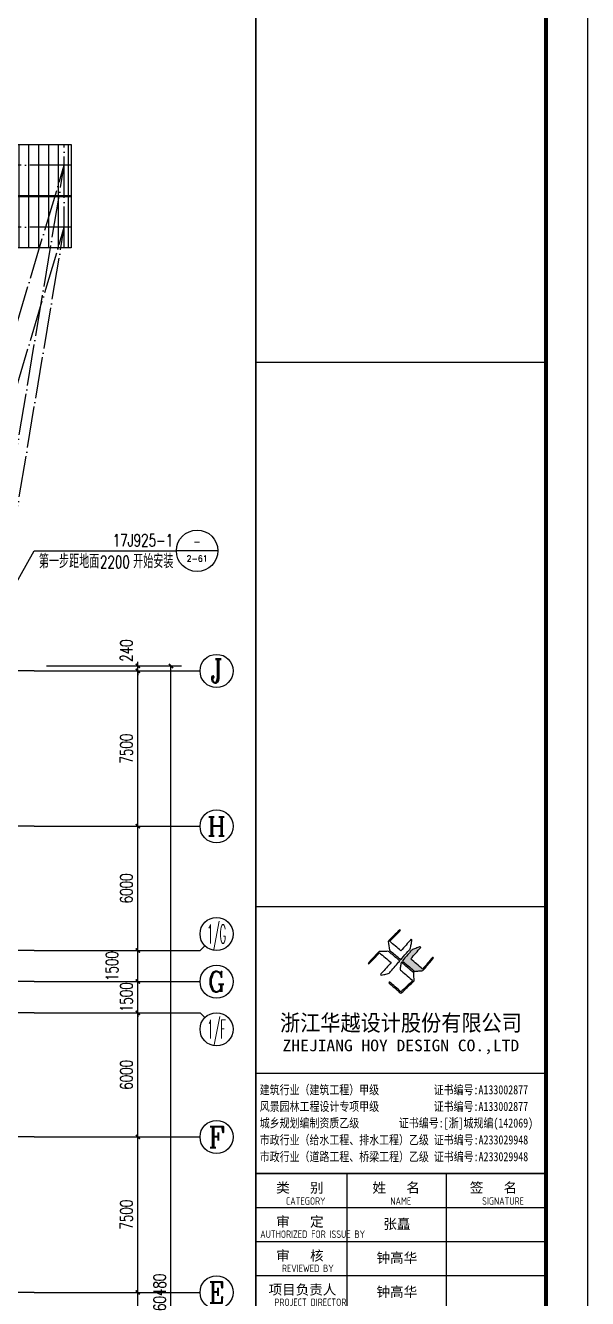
# Model space of a CAD drawing. Extents: x 13276711 to 13543385, y -848943 to -68012.
# Drawn here: x 13511263 to 13538385, y -515042 to -453583 of the extents above; entities that cross this region are included whole.
import ezdxf
from ezdxf.enums import TextEntityAlignment as Align

# ---------------------------------------------------------------- set-up
doc = ezdxf.new("R2010")
doc.units = 0
doc.header["$LTSCALE"] = 1000
doc.header["$MEASUREMENT"] = 0
doc.linetypes.add('DOTE', pattern=[2.42, 2, -0.2, 0.02, -0.2])
for name, color, linetype in [('AXIS', 3, 'Continuous'), ('AXIS_TEXT', 7, 'Continuous'), ('DIM_LEAD', 3, 'Continuous'), ('DOTE', 1, 'DOTE'), ('PUB_TEXT', 7, 'Continuous'), ('PUB_TITLE', 4, 'Continuous'), ('TK', 4, 'Continuous'), ('填充', 251, 'Continuous')]:
    doc.layers.add(name, color=color, linetype=linetype)
doc.styles.add('-宋体', font='', dxfattribs={"width": 0.8})
doc.styles.add('_TCH_AXIS', font='COMPLEX', dxfattribs={"bigfont": 'GBCBIG'})
doc.styles.add('_TCH_DIM', font='SIMPLEX', dxfattribs={"bigfont": 'GBCBIG'})
doc.styles.add('_TCH_DIM_T3', font='SIMPLEX', dxfattribs={"width": 0.705882, "bigfont": 'GBCBIG'})
doc.styles.add('COMPLEX', font='COMPLEX')
doc.styles.add('HT', font='simhei.ttf', dxfattribs={"width": 0.8})
doc.styles.add('TSSD_REIN', font='tssdeng.shx', dxfattribs={"width": 0.7, "bigfont": 'tssdchn.shx'})
doc.styles.add('图签宋体', font='', dxfattribs={"height": 300})
doc.styles.add('图签黑体', font='simhei.ttf', dxfattribs={"height": 550})
doc.styles.get('-宋体').set_extended_font_data('SimSun')
doc.styles.get('图签宋体').set_extended_font_data('NSimSun')
doc.dimstyles.new('_TCH_ARCH&&200', dxfattribs={"dimtxt": 595, "dimasz": 200, "dimexe": 500, "dimexo": 600, "dimgap": 252.5, "dimtad": 1, "dimdec": 0, "dimzin": 0, "dimdsep": 46, "dimtxsty": '_TCH_DIM_T3', "dimblk": 'ARCHTICK', "dimcen": 0.09, "dimclrt": 7, "dimazin": 2, "dimtfac": 1, "dimtdec": 0, "dimtix": 1, "dimtmove": 2, "dimatfit": 3, "dimfxl": 0, "dimtolj": 1, "dimtzin": 0, "dimarcsym": 0})

# ---------------------------------------------------------------- blocks, each defined once
blk = doc.blocks.new('A$C053D6479')
at = {"layer": 'PUB_TITLE'}
h = blk.add_hatch(color=256, dxfattribs=at)
h.dxf.hatch_style = 1
edge = h.paths.add_edge_path()
edge.add_spline(control_points=[(1026, 827), (1105, 920), (1188, 1008), (1266, 1102)], knot_values=[13, 13, 13, 13, 14, 14, 14, 14], degree=3, periodic=0)
edge.add_spline(control_points=[(1266, 1102), (1258, 1111), (1249, 1119), (1239, 1116)], knot_values=[12, 12, 12, 12, 13, 13, 13, 13], degree=3, periodic=0)
edge.add_spline(control_points=[(1239, 1116), (1210, 1107), (1179, 1092), (1144, 1077)], knot_values=[11, 11, 11, 11, 12, 12, 12, 12], degree=3, periodic=0)
edge.add_spline(control_points=[(1144, 1077), (1109, 1063), (1069, 1053), (1047, 1038)], knot_values=[10, 10, 10, 10, 11, 11, 11, 11], degree=3, periodic=0)
edge.add_spline(control_points=[(1047, 1038), (1028, 1026), (1007, 992), (991, 972)], knot_values=[9, 9, 9, 9, 10, 10, 10, 10], degree=3, periodic=0)
edge.add_spline(control_points=[(991, 972), (942, 913), (899, 868), (849, 810)], knot_values=[8, 8, 8, 8, 9, 9, 9, 9], degree=3, periodic=0)
edge.add_spline(control_points=[(849, 810), (842, 801), (822, 776), (822, 775)], knot_values=[7, 7, 7, 7, 8, 8, 8, 8], degree=3, periodic=0)
edge.add_spline(control_points=[(822, 775), (823, 771), (848, 752), (859, 744)], knot_values=[6, 6, 6, 6, 7, 7, 7, 7], degree=3, periodic=0)
edge.add_spline(control_points=[(859, 744), (949, 670), (1035, 592), (1122, 521)], knot_values=[5, 5, 5, 5, 6, 6, 6, 6], degree=3, periodic=0)
edge.add_spline(control_points=[(1122, 521), (1153, 527), (1185, 530), (1217, 533)], knot_values=[4, 4, 4, 4, 5, 5, 5, 5], degree=3, periodic=0)
edge.add_spline(control_points=[(1217, 533), (1246, 535), (1293, 532), (1316, 542)], knot_values=[3, 3, 3, 3, 4, 4, 4, 4], degree=3, periodic=0)
edge.add_spline(control_points=[(1316, 542), (1327, 547), (1338, 565), (1349, 579)], knot_values=[2, 2, 2, 2, 3, 3, 3, 3], degree=3, periodic=0)
edge.add_spline(control_points=[(1349, 579), (1423, 670), (1507, 759), (1572, 848)], knot_values=[1, 1, 1, 1, 2, 2, 2, 2], degree=3, periodic=0)
edge.add_spline(control_points=[(1572, 848), (1564, 852), (1561, 861), (1551, 862)], knot_values=[0, 0, 0, 0, 1, 1, 1, 1], degree=3, periodic=0)
edge.add_spline(control_points=[(1551, 862), (1469, 769), (1393, 671), (1310, 579)], knot_values=[15, 15, 15, 15, 16, 16, 16, 16], degree=3, periodic=0)
edge.add_spline(control_points=[(1310, 579), (1216, 662), (1118, 742), (1026, 827)], knot_values=[14, 14, 14, 14, 15, 15, 15, 15], degree=3, periodic=0)
at = {"layer": 'TK'}
for points, knots in [([(1031, 1298), (1066, 1286), (1054, 1262), (1045, 1224), (1036, 1188), (1031, 1158), (1024, 1121), (1020, 1104), (1017, 1085), (1012, 1071), (1004, 1052), (976, 1026), (956, 1003), (906, 946), (866, 899), (814, 839), (806, 829), (789, 806), (787, 806), (777, 804), (728, 856), (719, 864), (651, 922), (580, 978), (514, 1036), (509, 1106), (488, 1176), (479, 1247), (570, 1343), (663, 1436), (758, 1526), (764, 1523), (768, 1518), (774, 1515), (693, 1422), (599, 1343), (520, 1249), (607, 1171), (698, 1096), (789, 1021), (874, 1109), (950, 1206), (1031, 1298)], [0, 0, 0, 0, 1, 1, 1, 2, 2, 2, 3, 3, 3, 4, 4, 4, 5, 5, 5, 6, 6, 6, 7, 7, 7, 8, 8, 8, 9, 9, 9, 10, 10, 10, 11, 11, 11, 12, 12, 12, 13, 13, 13, 14, 14, 14, 14]), ([(555, 949), (624, 891), (699, 833), (760, 773), (689, 691), (614, 604), (539, 517), (529, 505), (516, 487), (506, 482), (492, 475), (469, 472), (452, 467), (416, 456), (383, 448), (342, 438), (323, 433), (297, 422), (293, 440), (291, 452), (313, 470), (322, 480), (400, 566), (477, 652), (553, 736), (460, 815), (366, 894), (270, 970), (183, 883), (101, 791), (16, 703), (-18, 714), (9, 735), (28, 755), (103, 838), (192, 930), (266, 1005), (319, 1009), (387, 1005), (442, 1007), (456, 1008), (472, 1011), (485, 1007), (507, 1000), (534, 967), (555, 949)], [0, 0, 0, 0, 1, 1, 1, 2, 2, 2, 3, 3, 3, 4, 4, 4, 5, 5, 5, 6, 6, 6, 7, 7, 7, 8, 8, 8, 9, 9, 9, 10, 10, 10, 11, 11, 11, 12, 12, 12, 13, 13, 13, 14, 14, 14, 15, 15, 15, 15]), ([(1551, 862), (1561, 861), (1564, 852), (1572, 848), (1507, 759), (1423, 670), (1349, 579), (1338, 565), (1327, 547), (1316, 542), (1293, 532), (1246, 535), (1217, 533), (1185, 530), (1153, 527), (1122, 521), (1035, 592), (949, 670), (859, 744), (848, 752), (823, 771), (822, 775), (822, 776), (842, 801), (849, 810), (899, 868), (942, 913), (991, 972), (1007, 992), (1028, 1026), (1047, 1038), (1069, 1053), (1109, 1063), (1144, 1077), (1179, 1092), (1210, 1107), (1239, 1116), (1249, 1119), (1258, 1111), (1266, 1102), (1188, 1008), (1105, 920), (1026, 827), (1118, 742), (1216, 662), (1310, 579), (1393, 671), (1469, 769), (1551, 862)], [0, 0, 0, 0, 1, 1, 1, 2, 2, 2, 3, 3, 3, 4, 4, 4, 5, 5, 5, 6, 6, 6, 7, 7, 7, 8, 8, 8, 9, 9, 9, 10, 10, 10, 11, 11, 11, 12, 12, 12, 13, 13, 13, 14, 14, 14, 15, 15, 15, 16, 16, 16, 16]), ([(1097, 490), (1100, 425), (1106, 361), (1107, 294), (1018, 207), (925, 121), (830, 33), (818, 21), (800, 0), (787, 0), (768, -1), (725, 49), (712, 60), (662, 103), (616, 143), (568, 186), (545, 207), (518, 224), (499, 250), (501, 259), (511, 261), (516, 267), (609, 192), (696, 111), (785, 33), (883, 118), (977, 208), (1070, 298), (992, 373), (892, 456), (803, 534), (791, 544), (768, 561), (766, 569), (761, 588), (776, 634), (780, 655), (785, 690), (788, 721), (795, 746), (897, 661), (998, 576), (1097, 490)], [0, 0, 0, 0, 1, 1, 1, 2, 2, 2, 3, 3, 3, 4, 4, 4, 5, 5, 5, 6, 6, 6, 7, 7, 7, 8, 8, 8, 9, 9, 9, 10, 10, 10, 11, 11, 11, 12, 12, 12, 13, 13, 13, 14, 14, 14, 14])]:
    blk.add_open_spline(points, degree=3, knots=knots, dxfattribs=at)
blk = doc.blocks.new('GeYuanFrame_38556713', base_point=(20.09, 4.53))
at = {"layer": 'PUB_TITLE'}
for points in [[(1013.09, 235.33), (1013.09, 292.73)], [(1037.09, 235.33), (1037.09, 292.73)]]:
    blk.add_lwpolyline(points, dxfattribs=at)
at = {"layer": 'TK'}
for p, q in [((991.09, 316.93), (1061.09, 316.93)), ((991.09, 284.53), (1061.09, 284.53)), ((991.09, 276.33), (1061.09, 276.33)), ((991.09, 268.13), (1061.09, 268.13))]:
    blk.add_line(p, q, dxfattribs=at)
blk.add_lwpolyline([(20.09, 4.53), (20.09, 598.53), (1071.09, 598.53), (1071.09, 4.53)], close=True, dxfattribs=at)
at = {"layer": 'TK', "const_width": 1}
blk.add_lwpolyline([(45.09, 588.53), (1061.09, 588.53), (1061.09, 14.53), (45.09, 14.53)], close=True, dxfattribs=at)
at = {"layer": 'TK'}
for points, const_width in [([(991.09, 588.53), (991.09, 14.53)], 0.4), ([(991.09, 488.5), (1061.09, 488.5)], 0.35), ([(991.09, 357.14), (1061.09, 357.14)], 0.35), ([(991.09, 292.73), (1061.09, 292.73)], 0.35), ([(991.09, 292.73), (1061.09, 292.73)], 0.35)]:
    blk.add_lwpolyline(points, dxfattribs=dict(at, const_width=const_width))
blk.add_lwpolyline([(991.09, 292.73), (1061.09, 292.73)], dxfattribs=at)
at = {"layer": 'PUB_TITLE', "xscale": 0.01000000000021828, "yscale": 0.01000000000021828, "zscale": 0.01}
blk.add_blockref('A$C053D6479', (1018.19, 336.27), dxfattribs=at)
at = {"layer": 'TK'}
for s, height, style, width, p in [('浙江华越设计股份有限公司', 3.96, 'HT', 0.9, (1026.07, 329.16)), ('ZHEJIANG HOY DESIGN CO.,LTD', 2.8, '图签黑体', 1.11, (1026.06, 323.29))]:
    blk.add_text(s, height=height, dxfattribs=dict(at, style=style, width=width)).set_placement(p, align=Align.MIDDLE)
for s, height, style, width, p in [('建筑行业（建筑工程）甲级           证书编号:A133002877', 2.2, '-宋体', 0.8, (992, 311.83)), ('风景园林工程设计专项甲级           证书编号:A133002877', 2.2, '-宋体', 0.8, (992, 307.81)), ('城乡规划编制资质乙级        证书编号:[浙]城规编(142069)', 2.2, '-宋体', 0.8, (992, 303.82)), ('市政行业（给水工程、排水工程）乙级 证书编号:A233029948', 2.2, '-宋体', 0.8, (992, 299.74)), ('市政行业（道路工程、桥梁工程）乙级 证书编号:A233029948', 2.2, '-宋体', 0.8, (992, 295.69)), ('CATEGORY', 1.8, 'TSSD_REIN', 0.7, (998.32, 285.17)), ('NAME', 1.8, 'TSSD_REIN', 0.7, (1023.51, 285.17)), ('SIGNATURE', 1.8, 'TSSD_REIN', 0.7, (1045.66, 285.17)), ('AUTHORIZED FOR ISSUE BY', 1.8, 'TSSD_REIN', 0.7, (992.12, 277.17)), ('REVIEWED BY', 1.8, 'TSSD_REIN', 0.7, (997.36, 268.91)), ('PROJECT DIRECTOR', 1.8, 'TSSD_REIN', 0.7, (995.55, 260.74))]:
    blk.add_text(s, height=height, dxfattribs=dict(at, style=style, width=width)).set_placement(p)
at = {"layer": 'TK', "style": '图签宋体'}
for s, p in [('类   别', (995.97, 288.09)), ('姓   名', (1019.2, 288.09)), ('签   名', (1042.68, 288.09)), ('审   定', (995.97, 279.89)), ('审   核', (995.97, 271.69)), ('项目负责人', (994.13, 263.49))]:
    blk.add_text(s, height=2.4, dxfattribs=at).set_placement(p)
at = {"layer": 'TK', "char_height": 2.4, "width": 24, "attachment_point": 5, "style": '图签宋体'}
for s, insert in [('张矗', (1025.09, 280.4)), ('钟高华', (1025.09, 272.23)), ('钟高华', (1025.09, 264.03))]:
    blk.add_mtext(s, dxfattribs=dict(at, insert=insert))
blk = doc.blocks.new('_AXISO')
blk.add_circle((0, 0), 0.5)
at = {"layer": 'AXIS_TEXT', "style": 'COMPLEX', "width": 1.041667}
blk.add_attdef('A', text='', height=0.56, dxfattribs=at).set_placement((-0.25, -0.28), (0.25, -0.28), align=Align.FIT)
blk = doc.blocks.new('_ArchTick')
at = {"color": 0, "linetype": 'ByBlock', "const_width": 0.4}
blk.add_lwpolyline([(-0.5, -0.5), (0.5, 0.5)], dxfattribs=at)
blk = doc.blocks.new('*D309')
at = {"layer": 'AXIS', "color": 0, "lineweight": -2}
for p, q in [((13512285, -484503), (13518785, -484503)), ((13518285, -544983), (13518285, -484503)), ((13512285, -544983), (13518785, -544983))]:
    blk.add_line(p, q, dxfattribs=at)
at = {"layer": 'Defpoints', "color": 0}
for p in [(13511685, -484503), (13518285, -484503), (13511685, -544983)]:
    blk.add_point(p, dxfattribs=at)
at = {"layer": 'AXIS', "color": 0, "lineweight": -2, "xscale": 200, "yscale": 200, "zscale": 200}
for p, rotation in [((13518285, -484503), 90), ((13518285, -544983), 270)]:
    blk.add_blockref('_ArchTick', p, dxfattribs=dict(at, rotation=rotation))
at = {"layer": 'AXIS', "color": 7, "insert": (13517735, -514743), "char_height": 595, "attachment_point": 5, "rotation": 90, "style": '_TCH_DIM_T3'}
blk.add_mtext('\\A1;60480', dxfattribs=at)
blk = doc.blocks.new('*D316')
at = {"layer": 'AXIS', "color": 0, "lineweight": -2}
for p, q in [((13512285, -514743), (13517185, -514743)), ((13516685, -522243), (13516685, -514743)), ((13512285, -522243), (13517185, -522243))]:
    blk.add_line(p, q, dxfattribs=at)
at = {"layer": 'Defpoints', "color": 0}
for p in [(13511685, -514743), (13516685, -514743), (13511685, -522243)]:
    blk.add_point(p, dxfattribs=at)
at = {"layer": 'AXIS', "color": 0, "lineweight": -2, "xscale": 200, "yscale": 200, "zscale": 200}
for p, rotation in [((13516685, -514743), 90), ((13516685, -522243), 270)]:
    blk.add_blockref('_ArchTick', p, dxfattribs=dict(at, rotation=rotation))
at = {"layer": 'AXIS', "color": 7, "insert": (13516135, -518493), "char_height": 595, "attachment_point": 5, "rotation": 90, "style": '_TCH_DIM_T3'}
blk.add_mtext('\\A1;7500', dxfattribs=at)
blk = doc.blocks.new('*D317')
at = {"layer": 'AXIS', "color": 0, "lineweight": -2}
for p, q in [((13512285, -507243), (13517185, -507243)), ((13516685, -514743), (13516685, -507243)), ((13512285, -514743), (13517185, -514743))]:
    blk.add_line(p, q, dxfattribs=at)
at = {"layer": 'Defpoints', "color": 0}
for p in [(13511685, -507243), (13516685, -507243), (13511685, -514743)]:
    blk.add_point(p, dxfattribs=at)
at = {"layer": 'AXIS', "color": 0, "lineweight": -2, "xscale": 200, "yscale": 200, "zscale": 200}
for p, rotation in [((13516685, -507243), 90), ((13516685, -514743), 270)]:
    blk.add_blockref('_ArchTick', p, dxfattribs=dict(at, rotation=rotation))
at = {"layer": 'AXIS', "color": 7, "insert": (13516135, -510993), "char_height": 595, "attachment_point": 5, "rotation": 90, "style": '_TCH_DIM_T3'}
blk.add_mtext('\\A1;7500', dxfattribs=at)
blk = doc.blocks.new('*D318')
at = {"layer": 'AXIS', "color": 0, "lineweight": -2}
for p, q in [((13512285, -501243), (13517185, -501243)), ((13516685, -507243), (13516685, -501243)), ((13512285, -507243), (13517185, -507243))]:
    blk.add_line(p, q, dxfattribs=at)
at = {"layer": 'Defpoints', "color": 0}
for p in [(13511685, -501243), (13516685, -501243), (13511685, -507243)]:
    blk.add_point(p, dxfattribs=at)
at = {"layer": 'AXIS', "color": 0, "lineweight": -2, "xscale": 200, "yscale": 200, "zscale": 200}
for p, rotation in [((13516685, -501243), 90), ((13516685, -507243), 270)]:
    blk.add_blockref('_ArchTick', p, dxfattribs=dict(at, rotation=rotation))
at = {"layer": 'AXIS', "color": 7, "insert": (13516135, -504243), "char_height": 595, "attachment_point": 5, "rotation": 90, "style": '_TCH_DIM_T3'}
blk.add_mtext('\\A1;6000', dxfattribs=at)
blk = doc.blocks.new('*D319')
at = {"layer": 'AXIS', "color": 0, "lineweight": -2}
for p, q in [((13516685, -499743), (13516685, -499543)), ((13512285, -499743), (13517185, -499743)), ((13516685, -501243), (13516685, -499743)), ((13512285, -501243), (13517185, -501243)), ((13516685, -501243), (13516685, -501443))]:
    blk.add_line(p, q, dxfattribs=at)
at = {"layer": 'Defpoints', "color": 0}
for p in [(13511685, -499743), (13516685, -499743), (13511685, -501243)]:
    blk.add_point(p, dxfattribs=at)
at = {"layer": 'AXIS', "color": 0, "lineweight": -2, "xscale": 200, "yscale": 200, "zscale": 200}
for p, rotation in [((13516685, -499743), 270), ((13516685, -501243), 90)]:
    blk.add_blockref('_ArchTick', p, dxfattribs=dict(at, rotation=rotation))
at = {"layer": 'AXIS', "color": 7, "insert": (13516135, -500493), "char_height": 595, "attachment_point": 5, "rotation": 90, "style": '_TCH_DIM_T3'}
blk.add_mtext('\\A1;1500', dxfattribs=at)
blk = doc.blocks.new('*D320')
at = {"layer": 'AXIS', "color": 0, "lineweight": -2}
for p, q in [((13512285, -498243), (13517185, -498243)), ((13516685, -499743), (13516685, -498243)), ((13512285, -499743), (13517185, -499743))]:
    blk.add_line(p, q, dxfattribs=at)
at = {"layer": 'Defpoints', "color": 0}
for p in [(13511685, -498243), (13516685, -498243), (13511685, -499743)]:
    blk.add_point(p, dxfattribs=at)
at = {"layer": 'AXIS', "color": 0, "lineweight": -2, "xscale": 200, "yscale": 200, "zscale": 200}
for p, rotation in [((13516685, -498243), 90), ((13516685, -499743), 270)]:
    blk.add_blockref('_ArchTick', p, dxfattribs=dict(at, rotation=rotation))
at = {"layer": 'AXIS', "color": 7, "insert": (13515435, -498993), "char_height": 595, "attachment_point": 5, "rotation": 90, "style": '_TCH_DIM_T3'}
blk.add_mtext('\\A1;1500', dxfattribs=at)
blk = doc.blocks.new('*D321')
at = {"layer": 'AXIS', "color": 0, "lineweight": -2}
for p, q in [((13512285, -492243), (13517185, -492243)), ((13516685, -498243), (13516685, -492243)), ((13512285, -498243), (13517185, -498243))]:
    blk.add_line(p, q, dxfattribs=at)
at = {"layer": 'Defpoints', "color": 0}
for p in [(13511685, -492243), (13516685, -492243), (13511685, -498243)]:
    blk.add_point(p, dxfattribs=at)
at = {"layer": 'AXIS', "color": 0, "lineweight": -2, "xscale": 200, "yscale": 200, "zscale": 200}
for p, rotation in [((13516685, -492243), 90), ((13516685, -498243), 270)]:
    blk.add_blockref('_ArchTick', p, dxfattribs=dict(at, rotation=rotation))
at = {"layer": 'AXIS', "color": 7, "insert": (13516135, -495243), "char_height": 595, "attachment_point": 5, "rotation": 90, "style": '_TCH_DIM_T3'}
blk.add_mtext('\\A1;6000', dxfattribs=at)
blk = doc.blocks.new('*D322')
at = {"layer": 'AXIS', "color": 0, "lineweight": -2}
for p, q in [((13512285, -484743), (13517185, -484743)), ((13516685, -492243), (13516685, -484743)), ((13512285, -492243), (13517185, -492243))]:
    blk.add_line(p, q, dxfattribs=at)
at = {"layer": 'Defpoints', "color": 0}
for p in [(13511685, -484743), (13516685, -484743), (13511685, -492243)]:
    blk.add_point(p, dxfattribs=at)
at = {"layer": 'AXIS', "color": 0, "lineweight": -2, "xscale": 200, "yscale": 200, "zscale": 200}
for p, rotation in [((13516685, -484743), 90), ((13516685, -492243), 270)]:
    blk.add_blockref('_ArchTick', p, dxfattribs=dict(at, rotation=rotation))
at = {"layer": 'AXIS', "color": 7, "insert": (13516135, -488493), "char_height": 595, "attachment_point": 5, "rotation": 90, "style": '_TCH_DIM_T3'}
blk.add_mtext('\\A1;7500', dxfattribs=at)
blk = doc.blocks.new('*D323')
at = {"layer": 'AXIS', "color": 0, "lineweight": -2}
for p, q in [((13512285, -484503), (13517185, -484503)), ((13512285, -484743), (13517185, -484743)), ((13516685, -484503), (13516685, -484303)), ((13516685, -484743), (13516685, -484503)), ((13516685, -484743), (13516685, -484943))]:
    blk.add_line(p, q, dxfattribs=at)
at = {"layer": 'Defpoints', "color": 0}
for p in [(13511685, -484503), (13511685, -484743), (13516685, -484503)]:
    blk.add_point(p, dxfattribs=at)
at = {"layer": 'AXIS', "color": 0, "lineweight": -2, "xscale": 200, "yscale": 200, "zscale": 200}
for p, rotation in [((13516685, -484503), 270), ((13516685, -484743), 90)]:
    blk.add_blockref('_ArchTick', p, dxfattribs=dict(at, rotation=rotation))
at = {"layer": 'AXIS', "color": 7, "insert": (13516135, -483763), "char_height": 595, "attachment_point": 5, "rotation": 90, "style": '_TCH_DIM_T3'}
blk.add_mtext('\\A1;240', dxfattribs=at)

msp = doc.modelspace()

# ---------------------------------------------------------------- hatches: boundary and pattern name
at = {"layer": '填充', "ltscale": 0.5}
h = msp.add_hatch(dxfattribs=at)
h.set_pattern_fill('ANSI31', color=256, scale=300, angle=45, style=0)
h.set_pattern_definition([(90, (428842.86, 37920.97), (-476.25, 9e-14), [])])
h.paths.add_polyline_path([(13513467.3, -459322.1), (13364807.3, -459322.1), (13364807.3, -461822.1), (13513467.3, -461822.1)])
h.paths.add_polyline_path([(13457120.8, -459697.1), (13458053.8, -459697.1), (13458053.8, -461522.1), (13457120.8, -461522.1)], flags=16)
h.paths.add_polyline_path([(13443253.8, -461522.1), (13442320.8, -461522.1), (13442320.8, -459697.1), (13443253.8, -459697.1)], flags=16)
h.paths.add_polyline_path([(13471920.8, -459697.1), (13472853.8, -459697.1), (13472853.8, -461522.1), (13471920.8, -461522.1)], flags=16)
h.paths.add_polyline_path([(13428453.8, -461522.1), (13427520.8, -461522.1), (13427520.8, -459697.1), (13428453.8, -459697.1)], flags=16)
h.paths.add_polyline_path([(13486720.8, -459697.1), (13487653.8, -459697.1), (13487653.8, -461522.1), (13486720.8, -461522.1)], flags=16)
h.paths.add_polyline_path([(13413653.8, -461522.1), (13412720.8, -461522.1), (13412720.8, -459697.1), (13413653.8, -459697.1)], flags=16)
h.paths.add_polyline_path([(13501520.8, -459697.1), (13502453.8, -459697.1), (13502453.8, -461522.1), (13501520.8, -461522.1)], flags=16)
h.paths.add_polyline_path([(13398853.8, -461522.1), (13397920.8, -461522.1), (13397920.8, -459697.1), (13398853.8, -459697.1)], flags=16)
h.paths.add_polyline_path([(13384053.8, -461522.1), (13383120.8, -461522.1), (13383120.8, -459697.1), (13384053.8, -459697.1)], flags=16)
h.paths.add_polyline_path([(13369253.8, -461522.1), (13368320.8, -461522.1), (13368320.8, -459697.1), (13369253.8, -459697.1)], flags=16)
h.paths.add_polyline_path([(13513467.3, -461822.1), (13364807.3, -461822.1), (13364807.3, -464322.1), (13513467.3, -464322.1)])
h.paths.add_polyline_path([(13457120.8, -462122.1), (13458053.8, -462122.1), (13458053.8, -463947.1), (13457120.8, -463947.1)], flags=16)
h.paths.add_polyline_path([(13443253.8, -463947.1), (13442320.8, -463947.1), (13442320.8, -462122.1), (13443253.8, -462122.1)], flags=16)
h.paths.add_polyline_path([(13471920.8, -462122.1), (13472853.8, -462122.1), (13472853.8, -463947.1), (13471920.8, -463947.1)], flags=16)
h.paths.add_polyline_path([(13428453.8, -463947.1), (13427520.8, -463947.1), (13427520.8, -462122.1), (13428453.8, -462122.1)], flags=16)
h.paths.add_polyline_path([(13486720.8, -462122.1), (13487653.8, -462122.1), (13487653.8, -463947.1), (13486720.8, -463947.1)], flags=16)
h.paths.add_polyline_path([(13413653.8, -463947.1), (13412720.8, -463947.1), (13412720.8, -462122.1), (13413653.8, -462122.1)], flags=16)
h.paths.add_polyline_path([(13501520.8, -462122.1), (13502453.8, -462122.1), (13502453.8, -463947.1), (13501520.8, -463947.1)], flags=16)
h.paths.add_polyline_path([(13398853.8, -463947.1), (13397920.8, -463947.1), (13397920.8, -462122.1), (13398853.8, -462122.1)], flags=16)
h.paths.add_polyline_path([(13384053.8, -463947.1), (13383120.8, -463947.1), (13383120.8, -462122.1), (13384053.8, -462122.1)], flags=16)
h.paths.add_polyline_path([(13369253.8, -463947.1), (13368320.8, -463947.1), (13368320.8, -462122.1), (13369253.8, -462122.1)], flags=16)
h.paths.add_polyline_path([(13368985.8, -461072.2), (13368985.8, -460039), (13368316.5, -460039), (13368316.5, -461072.2)], flags=24)
h.paths.add_polyline_path([(13383785.8, -461072.2), (13383785.8, -460039), (13383116.5, -460039), (13383116.5, -461072.2)], flags=24)
h.paths.add_polyline_path([(13398585.8, -461072.2), (13398585.8, -460039), (13397916.5, -460039), (13397916.5, -461072.2)], flags=24)
h.paths.add_polyline_path([(13413385.8, -461072.2), (13413385.8, -460039), (13412716.5, -460039), (13412716.5, -461072.2)], flags=24)
h.paths.add_polyline_path([(13428185.8, -461072.2), (13428185.8, -460039), (13427516.5, -460039), (13427516.5, -461072.2)], flags=24)
h.paths.add_polyline_path([(13442985.8, -461072.2), (13442985.8, -460039), (13442316.5, -460039), (13442316.5, -461072.2)], flags=24)
h.paths.add_polyline_path([(13457785.8, -461072.2), (13457785.8, -460039), (13457116.5, -460039), (13457116.5, -461072.2)], flags=24)
h.paths.add_polyline_path([(13472585.8, -461072.2), (13472585.8, -460039), (13471916.5, -460039), (13471916.5, -461072.2)], flags=24)
h.paths.add_polyline_path([(13487385.8, -461072.2), (13487385.8, -460039), (13486716.5, -460039), (13486716.5, -461072.2)], flags=24)
h.paths.add_polyline_path([(13502185.8, -461072.2), (13502185.8, -460039), (13501516.5, -460039), (13501516.5, -461072.2)], flags=24)
h.paths.add_polyline_path([(13368985.8, -463605.2), (13368985.8, -462572), (13368316.5, -462572), (13368316.5, -463605.2)], flags=24)
h.paths.add_polyline_path([(13383785.8, -463605.2), (13383785.8, -462572), (13383116.5, -462572), (13383116.5, -463605.2)], flags=24)
h.paths.add_polyline_path([(13398585.8, -463605.2), (13398585.8, -462572), (13397916.5, -462572), (13397916.5, -463605.2)], flags=24)
h.paths.add_polyline_path([(13413385.8, -463605.2), (13413385.8, -462572), (13412716.5, -462572), (13412716.5, -463605.2)], flags=24)
h.paths.add_polyline_path([(13428185.8, -463605.2), (13428185.8, -462572), (13427516.5, -462572), (13427516.5, -463605.2)], flags=24)
h.paths.add_polyline_path([(13442985.8, -463605.2), (13442985.8, -462572), (13442316.5, -462572), (13442316.5, -463605.2)], flags=24)
h.paths.add_polyline_path([(13457785.8, -463605.2), (13457785.8, -462572), (13457116.5, -462572), (13457116.5, -463605.2)], flags=24)
h.paths.add_polyline_path([(13472585.8, -463605.2), (13472585.8, -462572), (13471916.5, -462572), (13471916.5, -463605.2)], flags=24)
h.paths.add_polyline_path([(13487385.8, -463605.2), (13487385.8, -462572), (13486716.5, -462572), (13486716.5, -463605.2)], flags=24)
h.paths.add_polyline_path([(13502185.8, -463605.2), (13502185.8, -462572), (13501516.5, -462572), (13501516.5, -463605.2)], flags=24)

# ---------------------------------------------------------------- linework, layer by layer
msp.add_lwpolyline([(13364807.3, -459322.1), (13513467.3, -459322.1), (13513467.3, -464322.1), (13364807.3, -464322.1)], close=True)
at = {"ltscale": 0.5, "const_width": 100}
msp.add_lwpolyline([(13364807.3, -461822.1), (13513467.3, -461822.1)], dxfattribs=at)
at = {"layer": 'AXIS'}
for p, q in [((13511684.8, -484743.1), (13519684.8, -484743.1)), ((13511684.8, -492243.1), (13519684.8, -492243.1)), ((13511684.8, -498243.1), (13519684.8, -498243.1)), ((13519919.2, -498008.8), (13519684.8, -498243.1)), ((13511684.8, -499743.1), (13519684.8, -499743.1)), ((13511684.8, -501243.1), (13519684.8, -501243.1)), ((13519919.2, -501477.4), (13519684.8, -501243.1)), ((13511684.8, -507243.1), (13519684.8, -507243.1)), ((13511684.8, -514743.1), (13519684.8, -514743.1))]:
    msp.add_line(p, q, dxfattribs=at)
at = {"layer": 'DIM_LEAD'}
for p, q in [((13508943.8, -483840.4), (13511684.8, -478943.1)), ((13511684.8, -478943.1), (13518544.4, -478943.1)), ((13520544.4, -478943.1), (13518544.4, -478943.1))]:
    msp.add_line(p, q, dxfattribs=at)
msp.add_circle((13519544.4, -478943.1), 1000, dxfattribs=at)
at = {"layer": 'DOTE'}
for p, q in [((13513137.3, -464322.1), (13513137.3, -459322.1)), ((13513467.3, -460322.1), (13364807.3, -460322.1)), ((13501784.8, -498243.1), (13513137.3, -460322.1)), ((13501784.8, -528243.1), (13513137.3, -460322.1)), ((13513467.3, -461822.1), (13364807.3, -461822.1)), ((13513467.3, -463322.1), (13364807.3, -463322.1)), ((13501784.8, -501243.1), (13513137.3, -463322.1)), ((13501784.8, -531243.1), (13513137.3, -463322.1)), ((13511684.8, -484743.1), (13343884.8, -484743.1)), ((13511684.8, -492243.1), (13343884.8, -492243.1)), ((13511684.8, -498243.1), (13343884.8, -498243.1)), ((13511684.8, -499743.1), (13343884.8, -499743.1)), ((13511684.8, -501243.1), (13343884.8, -501243.1)), ((13511684.8, -507243.1), (13343884.8, -507243.1)), ((13511684.8, -514743.1), (13343884.8, -514743.1))]:
    msp.add_line(p, q, dxfattribs=at)

# ---------------------------------------------------------------- block references
at = {"xscale": 200, "yscale": 200, "zscale": 200}
msp.add_blockref('GeYuanFrame_38556713', (13328184.8, -566643.1), dxfattribs=at)
at = {"layer": 'AXIS'}
ref = msp.add_blockref('_AXISO', (13520484.8, -484743.1), dxfattribs=dict(at, xscale=1600, yscale=1600, zscale=1600))
ref.add_attrib('A', 'J', dxfattribs={"layer": 'AXIS_TEXT', "ltscale": 0.5, "height": 1133.9, "style": '_TCH_AXIS'}).set_placement((13520187.9, -485310), (13520781.8, -485310), align=Align.FIT)
ref = msp.add_blockref('_AXISO', (13520484.8, -492243.1), dxfattribs=dict(at, xscale=1600, yscale=1600, zscale=1600))
ref.add_attrib('A', 'H', dxfattribs={"layer": 'AXIS_TEXT', "ltscale": 0.5, "height": 926.9, "style": '_TCH_AXIS'}).set_placement((13520043.5, -492706.5), (13520926.2, -492706.5), align=Align.FIT)
ref = msp.add_blockref('_AXISO', (13520484.8, -497443.1), dxfattribs=dict(at, xscale=1600, yscale=1600, zscale=1600))
ref.add_attrib('A', '1/G', dxfattribs={"layer": 'AXIS_TEXT', "ltscale": 0.5, "height": 905.1, "style": '_TCH_AXIS', "width": 0.381818}).set_placement((13520032.3, -497895.6), (13520937.4, -497895.6), align=Align.FIT)
ref = msp.add_blockref('_AXISO', (13520484.8, -499743.1), dxfattribs=dict(at, xscale=1600, yscale=1600, zscale=1600))
ref.add_attrib('A', 'G', dxfattribs={"layer": 'AXIS_TEXT', "ltscale": 0.5, "height": 971.8, "style": '_TCH_AXIS'}).set_placement((13520068.3, -500229), (13520901.4, -500229), align=Align.FIT)
ref = msp.add_blockref('_AXISO', (13520484.8, -502043.1), dxfattribs=dict(at, xscale=1600, yscale=1600, zscale=1600))
ref.add_attrib('A', '1/F', dxfattribs={"layer": 'AXIS_TEXT', "ltscale": 0.5, "height": 905.1, "style": '_TCH_AXIS', "width": 0.396226}).set_placement((13520032.3, -502495.6), (13520937.4, -502495.6), align=Align.FIT)
ref = msp.add_blockref('_AXISO', (13520484.8, -507243.1), dxfattribs=dict(at, xscale=1600, yscale=1600, zscale=1600))
ref.add_attrib('A', 'F', dxfattribs={"layer": 'AXIS_TEXT', "ltscale": 0.5, "height": 1018.2, "style": '_TCH_AXIS'}).set_placement((13520097, -507752.1), (13520872.7, -507752.1), align=Align.FIT)
ref = msp.add_blockref('_AXISO', (13520484.8, -514743.1), dxfattribs=dict(at, xscale=1600, yscale=1600, zscale=1600))
ref.add_attrib('A', 'E', dxfattribs={"layer": 'AXIS_TEXT', "ltscale": 0.5, "height": 1018.2, "style": '_TCH_AXIS'}).set_placement((13520097, -515252.1), (13520872.7, -515252.1), align=Align.FIT)

# ---------------------------------------------------------------- texts
at = {"layer": 'PUB_TEXT', "style": '_TCH_DIM', "width": 0.705882}
for s, p in [('17J925-1', (13515474.4, -478733.1)), ('2200', (13514857.8, -479786.1))]:
    msp.add_text(s, height=595, dxfattribs=at).set_placement(p)
at = {"layer": 'PUB_TEXT', "style": '_TCH_DIM', "width": 0.777778}
msp.add_text('-', height=522, dxfattribs=at).set_placement((13519370.4, -478758), (13519718.4, -478758), align=Align.FIT)
at = {"layer": 'PUB_TEXT', "style": '_TCH_DIM'}
for s, p in [('第一步距地面', (13511908.9, -479786.1)), ('开始安装', (13516457.8, -479786.1))]:
    msp.add_text(s, height=675.18, dxfattribs=at).set_placement(p)
msp.add_text('2-61', height=297.49, dxfattribs=at).set_placement((13519041.5, -479467.3), (13520047.3, -479467.3), align=Align.FIT)

# ---------------------------------------------------------------- dimensions: what is measured, and where the dimension line sits
at = {"layer": 'AXIS'}
for base, p1, p2, text, picture, middle in [((13516684.8, -484503.1), (13511684.8, -484743.1), (13511684.8, -484503.1), '240', '*D323', (13516134.8, -483763.1)), ((13516684.8, -498243.1), (13511684.8, -499743.1), (13511684.8, -498243.1), '1500', '*D320', (13515434.8, -498993.1))]:
    dim = msp.add_linear_dim(base=base, p1=p1, p2=p2, angle=90, text=text, dimstyle='_TCH_ARCH&&200', dxfattribs=at)
    dim.commit()
    dim.dimension.update_dxf_attribs({"geometry": picture, "text_midpoint": middle, "dimtype": 161})
for p1, p2, distance, text, picture, middle in [((13511684.8, -544983.1), (13511684.8, -484503.1), -6600, '60480', '*D309', (13517734.8, -514743.1)), ((13511684.8, -492243.1), (13511684.8, -484743.1), -5000, '7500', '*D322', (13516134.8, -488493.1)), ((13511684.8, -498243.1), (13511684.8, -492243.1), -5000, '6000', '*D321', (13516134.8, -495243.1)), ((13511684.8, -501243.1), (13511684.8, -499743.1), -5000, '1500', '*D319', (13516134.8, -500493.1)), ((13511684.8, -507243.1), (13511684.8, -501243.1), -5000, '6000', '*D318', (13516134.8, -504243.1)), ((13511684.8, -514743.1), (13511684.8, -507243.1), -5000, '7500', '*D317', (13516134.8, -510993.1)), ((13511684.8, -522243.1), (13511684.8, -514743.1), -5000, '7500', '*D316', (13516134.8, -518493.1))]:
    dim = msp.add_aligned_dim(p1=p1, p2=p2, distance=distance, text=text, dimstyle='_TCH_ARCH&&200', dxfattribs=at)
    dim.commit()
    dim.dimension.update_dxf_attribs({"geometry": picture, "text_midpoint": middle})

doc.saveas('drawing.dxf')
